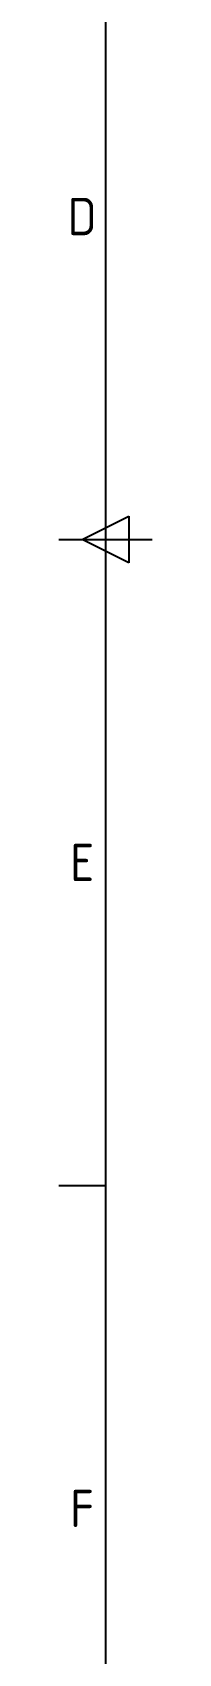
# Model space of a CAD drawing. Header units: millimetres. Extents: x -423347 to 1063494, y -223262 to 828147.
# Drawn here: x -396796 to -379096, y 91024 to 398667 of the extents above; entities that cross this region are included whole.
import ezdxf
from ezdxf.enums import TextEntityAlignment as Align

# ---------------------------------------------------------------- set-up
doc = ezdxf.new("R2010")
doc.units = ezdxf.units.MM
doc.layers.add('Title Block', color=7, linetype='Continuous')
doc.styles.add('ISO Proportional', font='isocp.shx')

# ---------------------------------------------------------------- blocks, each defined once
blk = doc.blocks.new('ISO A1 title block')
at = {"layer": 'Title Block'}
for p, q in [((20, 574), (20, 20)), ((17.5, 297), (22.5, 299.5)), ((22.5, 299.5), (22.5, 294.5)), ((15, 297), (25, 297)), ((22.5, 294.5), (17.5, 297)), ((15, 227.75), (20, 227.75))]:
    blk.add_line(p, q, dxfattribs=at)
at = {"layer": 'Title Block', "style": 'ISO Proportional'}
for s, p in [('D', (17.5, 331.625)), ('E', (17.5, 262.375)), ('F', (17.5, 193.125))]:
    blk.add_text(s, height=4, dxfattribs=at).set_placement(p, align=Align.MIDDLE)
at = {"layer": 'Title Block', "style": 'ISO Proportional', "flags": 8}
for tag, p in [('DESIGNED_BY', (652, 43)), ('CHECKED_BY', (684, 43)), ('APPROVED_BY_DATE', (709, 43)), ('FILENAME', (747, 43)), ('DATE', (772, 43)), ('SCALE', (802, 43)), ('EDITION', (787, 23)), ('SHEET', (802, 23))]:
    blk.add_attdef(tag, text='', height=2.5, dxfattribs=at).set_placement(p, align=Align.MIDDLE_LEFT)
for tag, height, p in [('TITLE', 5, (772.5, 35)), ('OWNER', 5, (687.5, 30)), ('DRAWING_NUMBER', 3, (755, 25))]:
    blk.add_attdef(tag, text='', height=height, dxfattribs=at).set_placement(p, align=Align.MIDDLE)

msp = doc.modelspace()

# ---------------------------------------------------------------- block references
at = {"layer": 'Title Block', "xscale": 1770.048651675113, "yscale": 1770.048651675113, "zscale": 1770.048651675113}
msp.add_blockref('ISO A1 title block', (-423346.992, -223261.641), dxfattribs=at)

doc.saveas('drawing.dxf')
